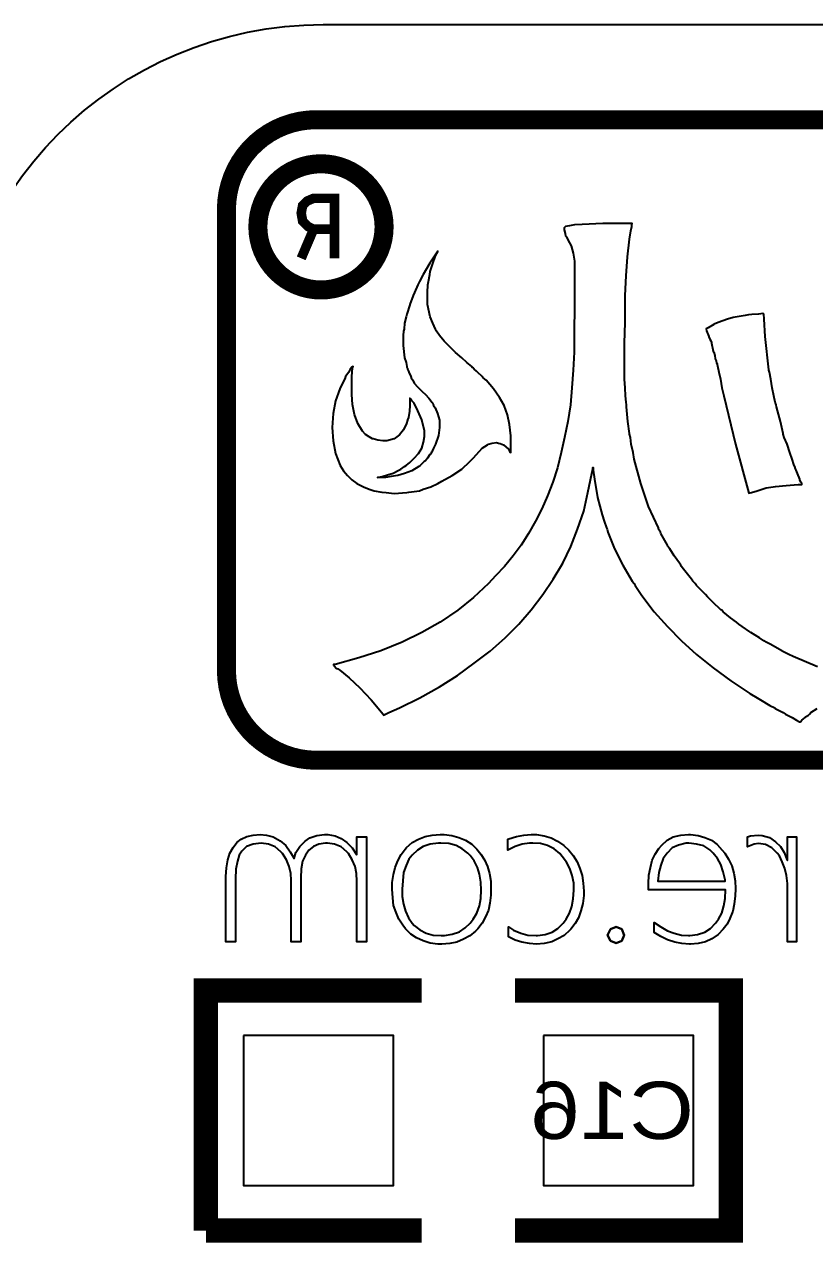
# Model space of a CAD drawing. Extents: x 0 to 26.5, y 0 to 35.
# Drawn here: x 7.41 to 11.62, y 28.46 to 35 of the extents above; entities that cross this region are included whole.
import ezdxf
from ezdxf.enums import TextEntityAlignment as Align

# ---------------------------------------------------------------- set-up
doc = ezdxf.new("R2010")
doc.units = 0
for name, color, linetype in [('BG_OUTLINE', 240, 'CONTINUOUS'), ('BG_SILKSCREEN_BOTTOM', 150, 'CONTINUOUS'), ('PG_SILKSCREEN_BOTTOM', 150, 'CONTINUOUS'), ('PIN_BOTTOM', 202, 'CONTINUOUS'), ('RD_SILKSCREEN_BOTTOM', 150, 'CONTINUOUS')]:
    doc.layers.add(name, color=color, linetype=linetype)

msp = doc.modelspace()

# ---------------------------------------------------------------- linework, layer by layer
at = {"layer": 'BG_OUTLINE'}
msp.add_lwpolyline([(0, 1.99898), (0, 14.50086, -0.41393), (1.99898, 16.49984), (2.99974, 16.49984, 0.414267), (7.00024, 20.50034), (7.00024, 32.99968, -0.414193), (8.99922, 35.0012), (17.5006, 35.0012, -0.414211), (19.49958, 32.99968), (19.49958, 20.50034, 0.414258), (23.50008, 16.49984), (24.50084, 16.49984, -0.413948), (26.49982, 14.50086), (26.49982, 1.99898, -0.413932), (24.50084, 0), (1.99898, 0, -0.413915)], format="xyb", close=True, dxfattribs=at)
at = {"layer": 'BG_SILKSCREEN_BOTTOM', "const_width": 0.1016}
for points in [[(8.4836, 34.015934, -0.414214), (8.96366, 34.493454)], [(8.4836, 34.015934, -0.414214), (8.96366, 34.493454)], [(8.65124, 33.921954, -1), (9.32434, 33.921954)], [(8.65124, 33.921954, -1), (9.32434, 33.921954)], [(9.32434, 33.921954, -1), (8.65124, 33.921954)], [(9.32434, 33.921954, -1), (8.65124, 33.921954)], [(8.96366, 31.077154, -0.414214), (8.4836, 31.557214)], [(8.96366, 31.077154, -0.414214), (8.4836, 31.557214)]]:
    msp.add_lwpolyline(points, format="xyb", dxfattribs=at)
at = {"layer": 'BG_SILKSCREEN_BOTTOM'}
for points, const_width in [([(8.96366, 34.493454), (17.43964, 34.493454)], 0.1016), ([(8.96366, 34.493454), (17.43964, 34.493454)], 0.1016), ([(8.4836, 31.557214), (8.4836, 34.015934)], 0.1016), ([(8.4836, 31.557214), (8.4836, 34.015934)], 0.1016), ([(9.06018, 33.754314), (9.06018, 34.074354), (8.94842, 34.074354), (8.91286, 34.059114), (8.89, 34.036254), (8.88238, 33.995614), (8.89, 33.952434), (8.91794, 33.924494), (8.94842, 33.909254), (8.88238, 33.754314)], 0.0508), ([(9.06018, 33.754314), (9.06018, 34.074354), (8.94842, 34.074354), (8.91286, 34.059114), (8.89, 34.036254), (8.88238, 33.995614), (8.89, 33.952434), (8.91794, 33.924494), (8.94842, 33.909254), (8.88238, 33.754314)], 0.0508), ([(9.06018, 33.909254), (8.94842, 33.909254)], 0.0508), ([(9.06018, 33.909254), (8.94842, 33.909254)], 0.0508), ([(8.9662, 31.077154), (8.96366, 31.077154)], 0.1016), ([(8.9662, 31.077154), (8.96366, 31.077154)], 0.1016), ([(17.43964, 31.077154), (8.9662, 31.077154)], 0.1016), ([(17.43964, 31.077154), (8.9662, 31.077154)], 0.1016)]:
    msp.add_lwpolyline(points, dxfattribs=dict(at, const_width=const_width))
for points in [[(11.63574, 31.574994), (11.5062, 31.630874), (11.48334, 31.641034), (11.44778, 31.658814), (11.44524, 31.661354), (11.38682, 31.694374), (11.36142, 31.707074), (11.34872, 31.714694), (11.32586, 31.729934), (11.28014, 31.757874), (11.27506, 31.762954), (11.23442, 31.790894), (11.21664, 31.803594), (11.20394, 31.813754), (11.17092, 31.836614), (11.13282, 31.869634), (11.1252, 31.877254), (11.12012, 31.879794), (11.07694, 31.920434), (11.05154, 31.945834), (11.049, 31.948374), (11.03884, 31.961074), (10.99058, 32.009334), (10.98296, 32.019494), (10.97026, 32.032194), (10.96264, 32.042354), (10.94994, 32.060134), (10.91438, 32.105854), (10.9093, 32.110934), (10.90676, 32.118554), (10.89914, 32.128714), (10.8712, 32.166814), (10.84834, 32.204914), (10.8458, 32.207454), (10.83818, 32.217614), (10.83564, 32.225234), (10.80008, 32.286194), (10.79754, 32.293814), (10.78738, 32.309054), (10.78738, 32.316674), (10.73404, 32.430974), (10.6934, 32.552894), (10.65784, 32.682434), (10.65276, 32.717994), (10.6426, 32.763714), (10.63752, 32.799274), (10.63244, 32.817054), (10.63244, 32.819594), (10.62482, 32.883094), (10.6172, 32.961834), (10.6172, 32.971994), (10.61466, 32.987234), (10.61212, 33.020254), (10.60958, 33.063434), (10.60704, 33.109154), (10.60704, 33.302194), (10.60958, 33.411414), (10.60958, 33.528254), (10.60958, 33.556194), (10.61466, 33.660334), (10.62228, 33.761934), (10.63244, 33.855914), (10.64006, 33.901634), (10.64514, 33.924494), (10.64514, 33.934654), (10.64768, 33.939734), (10.63752, 33.939734), (10.55878, 33.939734), (10.4902, 33.939734), (10.38098, 33.934654), (10.34034, 33.932114), (10.3124, 33.927034), (10.29208, 33.924494), (10.28446, 33.916874), (10.28446, 33.906714), (10.28954, 33.886394), (10.29208, 33.873694), (10.29716, 33.868614), (10.30478, 33.853374), (10.32256, 33.820354), (10.33272, 33.782254), (10.34034, 33.739074), (10.34034, 33.718754), (10.34034, 33.700974), (10.34034, 33.690814), (10.34034, 33.454594), (10.3378, 33.403794), (10.3378, 33.253934), (10.33272, 33.157414), (10.3251, 33.063434), (10.31748, 32.971994), (10.30478, 32.883094), (10.287, 32.799274), (10.26922, 32.717994), (10.2489, 32.636714), (10.2235, 32.560514), (10.19556, 32.486854), (10.16508, 32.418274), (10.13206, 32.352234), (10.09396, 32.286194), (10.05586, 32.225234), (10.01268, 32.166814), (9.96696, 32.110934), (9.9187, 32.060134), (9.8806, 32.019494), (9.80186, 31.945834), (9.71804, 31.877254), (9.62406, 31.813754), (9.525, 31.757874), (9.42086, 31.707074), (9.30656, 31.661354), (9.18972, 31.623254), (9.06272, 31.587694), (9.0551, 31.587694), (9.0551, 31.585154), (9.05764, 31.580074), (9.07034, 31.567374), (9.07288, 31.567374), (9.07796, 31.564834), (9.08812, 31.557214), (9.13892, 31.516574), (9.1948, 31.463234), (9.25576, 31.399734), (9.31926, 31.323534), (9.3218, 31.318454), (9.34974, 31.331154), (9.40562, 31.356554), (9.51484, 31.409894), (9.61898, 31.468314), (9.7155, 31.529274), (9.8044, 31.595314), (9.89076, 31.658814), (9.9695, 31.729934), (10.04316, 31.803594), (10.1092, 31.879794), (10.17016, 31.961074), (10.22604, 32.042354), (10.27684, 32.128714), (10.32002, 32.217614), (10.35558, 32.309054), (10.3886, 32.405574), (10.41146, 32.504634), (10.43178, 32.606234), (10.43686, 32.631634), (10.43686, 32.639254), (10.4394, 32.639254), (10.4394, 32.624014), (10.44702, 32.575754), (10.46226, 32.479234), (10.48766, 32.385254), (10.49782, 32.352234), (10.51052, 32.316674), (10.51306, 32.309054), (10.51814, 32.293814), (10.5537, 32.204914), (10.59688, 32.118554), (10.64768, 32.032194), (10.65784, 32.019494), (10.66292, 32.009334), (10.69594, 31.961074), (10.70356, 31.948374), (10.76452, 31.869634), (10.83564, 31.790894), (10.9093, 31.714694), (10.99058, 31.641034), (11.07948, 31.569914), (11.17346, 31.501334), (11.27506, 31.432754), (11.31316, 31.409894), (11.33094, 31.399734), (11.38174, 31.369254), (11.40714, 31.356554), (11.40968, 31.354014), (11.45286, 31.331154), (11.46556, 31.323534), (11.47572, 31.318454), (11.4935, 31.308294), (11.50112, 31.305754), (11.52398, 31.290514), (11.53922, 31.282894), (11.5443, 31.282894), (11.55192, 31.290514), (11.5697, 31.305754), (11.57224, 31.308294), (11.58748, 31.318454), (11.59256, 31.323534), (11.60018, 31.331154), (11.6332, 31.354014)], [(11.63574, 31.574994), (11.5062, 31.630874), (11.48334, 31.641034), (11.44778, 31.658814), (11.44524, 31.661354), (11.38682, 31.694374), (11.36142, 31.707074), (11.34872, 31.714694), (11.32586, 31.729934), (11.28014, 31.757874), (11.27506, 31.762954), (11.23442, 31.790894), (11.21664, 31.803594), (11.20394, 31.813754), (11.17092, 31.836614), (11.13282, 31.869634), (11.1252, 31.877254), (11.12012, 31.879794), (11.07694, 31.920434), (11.05154, 31.945834), (11.049, 31.948374), (11.03884, 31.961074), (10.99058, 32.009334), (10.98296, 32.019494), (10.97026, 32.032194), (10.96264, 32.042354), (10.94994, 32.060134), (10.91438, 32.105854), (10.9093, 32.110934), (10.90676, 32.118554), (10.89914, 32.128714), (10.8712, 32.166814), (10.84834, 32.204914), (10.8458, 32.207454), (10.83818, 32.217614), (10.83564, 32.225234), (10.80008, 32.286194), (10.79754, 32.293814), (10.78738, 32.309054), (10.78738, 32.316674), (10.73404, 32.430974), (10.6934, 32.552894), (10.65784, 32.682434), (10.65276, 32.717994), (10.6426, 32.763714), (10.63752, 32.799274), (10.63244, 32.817054), (10.63244, 32.819594), (10.62482, 32.883094), (10.6172, 32.961834), (10.6172, 32.971994), (10.61466, 32.987234), (10.61212, 33.020254), (10.60958, 33.063434), (10.60704, 33.109154), (10.60704, 33.302194), (10.60958, 33.411414), (10.60958, 33.528254), (10.60958, 33.556194), (10.61466, 33.660334), (10.62228, 33.761934), (10.63244, 33.855914), (10.64006, 33.901634), (10.64514, 33.924494), (10.64514, 33.934654), (10.64768, 33.939734), (10.63752, 33.939734), (10.55878, 33.939734), (10.4902, 33.939734), (10.38098, 33.934654), (10.34034, 33.932114), (10.3124, 33.927034), (10.29208, 33.924494), (10.28446, 33.916874), (10.28446, 33.906714), (10.28954, 33.886394), (10.29208, 33.873694), (10.29716, 33.868614), (10.30478, 33.853374), (10.32256, 33.820354), (10.33272, 33.782254), (10.34034, 33.739074), (10.34034, 33.718754), (10.34034, 33.700974), (10.34034, 33.690814), (10.34034, 33.454594), (10.3378, 33.403794), (10.3378, 33.253934), (10.33272, 33.157414), (10.3251, 33.063434), (10.31748, 32.971994), (10.30478, 32.883094), (10.287, 32.799274), (10.26922, 32.717994), (10.2489, 32.636714), (10.2235, 32.560514), (10.19556, 32.486854), (10.16508, 32.418274), (10.13206, 32.352234), (10.09396, 32.286194), (10.05586, 32.225234), (10.01268, 32.166814), (9.96696, 32.110934), (9.9187, 32.060134), (9.8806, 32.019494), (9.80186, 31.945834), (9.71804, 31.877254), (9.62406, 31.813754), (9.525, 31.757874), (9.42086, 31.707074), (9.30656, 31.661354), (9.18972, 31.623254), (9.06272, 31.587694), (9.0551, 31.587694), (9.0551, 31.585154), (9.05764, 31.580074), (9.07034, 31.567374), (9.07288, 31.567374), (9.07796, 31.564834), (9.08812, 31.557214), (9.13892, 31.516574), (9.1948, 31.463234), (9.25576, 31.399734), (9.31926, 31.323534), (9.3218, 31.318454), (9.34974, 31.331154), (9.40562, 31.356554), (9.51484, 31.409894), (9.61898, 31.468314), (9.7155, 31.529274), (9.8044, 31.595314), (9.89076, 31.658814), (9.9695, 31.729934), (10.04316, 31.803594), (10.1092, 31.879794), (10.17016, 31.961074), (10.22604, 32.042354), (10.27684, 32.128714), (10.32002, 32.217614), (10.35558, 32.309054), (10.3886, 32.405574), (10.41146, 32.504634), (10.43178, 32.606234), (10.43686, 32.631634), (10.43686, 32.639254), (10.4394, 32.639254), (10.4394, 32.624014), (10.44702, 32.575754), (10.46226, 32.479234), (10.48766, 32.385254), (10.49782, 32.352234), (10.51052, 32.316674), (10.51306, 32.309054), (10.51814, 32.293814), (10.5537, 32.204914), (10.59688, 32.118554), (10.64768, 32.032194), (10.65784, 32.019494), (10.66292, 32.009334), (10.69594, 31.961074), (10.70356, 31.948374), (10.76452, 31.869634), (10.83564, 31.790894), (10.9093, 31.714694), (10.99058, 31.641034), (11.07948, 31.569914), (11.17346, 31.501334), (11.27506, 31.432754), (11.31316, 31.409894), (11.33094, 31.399734), (11.38174, 31.369254), (11.40714, 31.356554), (11.40968, 31.354014), (11.45286, 31.331154), (11.46556, 31.323534), (11.47572, 31.318454), (11.4935, 31.308294), (11.50112, 31.305754), (11.52398, 31.290514), (11.53922, 31.282894), (11.5443, 31.282894), (11.55192, 31.290514), (11.5697, 31.305754), (11.57224, 31.308294), (11.58748, 31.318454), (11.59256, 31.323534), (11.60018, 31.331154), (11.6332, 31.354014)], [(10.53084, 30.175454), (10.5156, 30.144974)], [(10.5156, 30.144974), (10.53084, 30.114494)], [(10.56132, 30.188154), (10.53084, 30.175454)], [(10.5918, 30.175454), (10.56132, 30.188154)], [(10.6045, 30.144974), (10.5918, 30.175454)], [(10.5918, 30.114494), (10.6045, 30.144974)], [(10.53084, 30.114494), (10.56132, 30.101794)], [(10.56132, 30.101794), (10.5918, 30.114494)]]:
    msp.add_lwpolyline(points, dxfattribs=at)
for points in [[(9.8679, 33.104074), (9.85266, 33.116774), (9.85012, 33.119314), (9.84758, 33.124394), (9.82218, 33.147254), (9.8171, 33.152334), (9.8044, 33.162494), (9.8044, 33.165034), (9.80186, 33.167574), (9.79424, 33.172654), (9.79424, 33.175194), (9.7917, 33.175194), (9.7917, 33.177734), (9.7663, 33.198054), (9.73836, 33.223454), (9.70534, 33.251394), (9.67486, 33.281874), (9.64438, 33.312354), (9.61898, 33.342834), (9.60374, 33.365694), (9.59866, 33.375854), (9.58342, 33.408874), (9.57072, 33.441894), (9.55548, 33.507934), (9.55548, 33.556194), (9.55548, 33.571434), (9.55802, 33.612074), (9.56056, 33.629854), (9.56818, 33.667954), (9.57072, 33.683194), (9.58342, 33.726374), (9.59612, 33.761934), (9.60628, 33.782254), (9.61136, 33.789874), (9.61136, 33.792414), (9.56818, 33.728914), (9.53262, 33.667954), (9.5123, 33.629854), (9.50468, 33.612074), (9.4869, 33.571434), (9.47928, 33.556194), (9.4615, 33.507934), (9.4615, 33.505394), (9.44626, 33.457134), (9.44118, 33.441894), (9.43356, 33.408874), (9.43102, 33.375854), (9.42848, 33.365694), (9.42594, 33.342834), (9.42594, 33.327594), (9.42594, 33.289494), (9.43356, 33.223454), (9.44118, 33.198054), (9.44626, 33.177734), (9.44626, 33.172654), (9.4488, 33.167574), (9.4488, 33.165034), (9.4488, 33.162494), (9.45388, 33.152334), (9.45642, 33.147254), (9.46658, 33.124394), (9.46912, 33.119314), (9.46912, 33.116774), (9.47674, 33.104074), (9.48436, 33.088834), (9.50214, 33.068514), (9.52754, 33.043114), (9.54532, 33.027874), (9.5631, 33.007554), (9.58088, 32.984694), (9.58342, 32.982154), (9.58596, 32.974534), (9.5885, 32.969454), (9.59612, 32.956754), (9.60882, 32.926274), (9.61898, 32.890714), (9.61898, 32.852614), (9.6139, 32.809434), (9.59866, 32.763714), (9.59612, 32.758634), (9.5885, 32.740854), (9.58088, 32.725614), (9.57834, 32.720534), (9.5758, 32.717994), (9.5758, 32.712914), (9.56818, 32.707834), (9.55548, 32.687514), (9.54532, 32.674814), (9.5377, 32.669734), (9.53262, 32.664654), (9.51738, 32.649414), (9.50976, 32.644334), (9.47166, 32.621474), (9.43356, 32.606234), (9.398, 32.596074), (9.36244, 32.590994), (9.33196, 32.585914), (9.28878, 32.585914), (9.31418, 32.590994), (9.34212, 32.598614), (9.3726, 32.608774), (9.40308, 32.624014), (9.41324, 32.629094), (9.43356, 32.644334), (9.44118, 32.649414), (9.4615, 32.664654), (9.48436, 32.687514), (9.50722, 32.712914), (9.525, 32.740854), (9.53516, 32.773874), (9.54024, 32.804354), (9.54024, 32.834834), (9.525, 32.893254), (9.50468, 32.941514), (9.48436, 32.982154), (9.47166, 32.994854), (9.46658, 33.002474), (9.4615, 33.007554), (9.4615, 32.969454), (9.45896, 32.938974), (9.45388, 32.905954), (9.4488, 32.893254), (9.4488, 32.890714), (9.44372, 32.872934), (9.44118, 32.867854), (9.43356, 32.852614), (9.42848, 32.839914), (9.40562, 32.811974), (9.37768, 32.791654), (9.33958, 32.781494), (9.31672, 32.781494), (9.29132, 32.784034), (9.26592, 32.791654), (9.26338, 32.791654), (9.2456, 32.801814), (9.22528, 32.814514), (9.21004, 32.832294), (9.18464, 32.872934), (9.16686, 32.921194), (9.1567, 32.974534), (9.15162, 33.027874), (9.15162, 33.076134), (9.15162, 33.119314), (9.15416, 33.152334), (9.1567, 33.165034), (9.1567, 33.172654), (9.15924, 33.175194), (9.15924, 33.177734), (9.1567, 33.175194), (9.15416, 33.175194), (9.144, 33.162494), (9.13892, 33.152334), (9.13638, 33.147254), (9.1186, 33.124394), (9.11606, 33.119314), (9.11606, 33.116774), (9.08812, 33.058354), (9.06526, 32.994854), (9.05256, 32.926274), (9.04748, 32.852614), (9.05256, 32.781494), (9.06526, 32.712914), (9.09066, 32.649414), (9.10844, 32.621474), (9.12876, 32.596074), (9.15162, 32.573214), (9.17956, 32.552894), (9.21512, 32.535114), (9.2456, 32.522414), (9.271, 32.514794), (9.31164, 32.507174), (9.3345, 32.504634), (9.37768, 32.499554), (9.44626, 32.504634), (9.45642, 32.507174), (9.5123, 32.514794), (9.53262, 32.522414), (9.57326, 32.535114), (9.61136, 32.552894), (9.63168, 32.565594), (9.68756, 32.596074), (9.73836, 32.629094), (9.78154, 32.669734), (9.79932, 32.687514), (9.8171, 32.707834), (9.84758, 32.740854), (9.87552, 32.758634), (9.8806, 32.763714), (9.8933, 32.766254), (9.90092, 32.768794), (9.92378, 32.771334), (9.93394, 32.768794), (9.9441, 32.766254), (9.96188, 32.758634), (9.98728, 32.735774), (9.99236, 32.725614), (9.99744, 32.720534), (9.99998, 32.717994), (9.99998, 32.725614), (9.99998, 32.740854), (9.99998, 32.806894), (9.99236, 32.867854), (9.9822, 32.918654), (9.96442, 32.969454), (9.93902, 33.012634), (9.90854, 33.058354)], [(9.93902, 33.012634), (9.90854, 33.058354), (9.8679, 33.104074), (9.85266, 33.116774), (9.85012, 33.119314), (9.84758, 33.124394), (9.82218, 33.147254), (9.8171, 33.152334), (9.8044, 33.162494), (9.8044, 33.165034), (9.80186, 33.167574), (9.79424, 33.172654), (9.79424, 33.175194), (9.7917, 33.175194), (9.7917, 33.177734), (9.7663, 33.198054), (9.73836, 33.223454), (9.70534, 33.251394), (9.67486, 33.281874), (9.64438, 33.312354), (9.61898, 33.342834), (9.60374, 33.365694), (9.59866, 33.375854), (9.58342, 33.408874), (9.57072, 33.441894), (9.55548, 33.507934), (9.55548, 33.556194), (9.55548, 33.571434), (9.55802, 33.612074), (9.56056, 33.629854), (9.56818, 33.667954), (9.57072, 33.683194), (9.58342, 33.726374), (9.59612, 33.761934), (9.60628, 33.782254), (9.61136, 33.789874), (9.61136, 33.792414), (9.56818, 33.728914), (9.53262, 33.667954), (9.5123, 33.629854), (9.50468, 33.612074), (9.4869, 33.571434), (9.47928, 33.556194), (9.4615, 33.507934), (9.4615, 33.505394), (9.44626, 33.457134), (9.44118, 33.441894), (9.43356, 33.408874), (9.43102, 33.375854), (9.42848, 33.365694), (9.42594, 33.342834), (9.42594, 33.327594), (9.42594, 33.289494), (9.43356, 33.223454), (9.44118, 33.198054), (9.44626, 33.177734), (9.44626, 33.172654), (9.4488, 33.167574), (9.4488, 33.165034), (9.4488, 33.162494), (9.45388, 33.152334), (9.45642, 33.147254), (9.46658, 33.124394), (9.46912, 33.119314), (9.46912, 33.116774), (9.47674, 33.104074), (9.48436, 33.088834), (9.50214, 33.068514), (9.52754, 33.043114), (9.54532, 33.027874), (9.5631, 33.007554), (9.58088, 32.984694), (9.58342, 32.982154), (9.58596, 32.974534), (9.5885, 32.969454), (9.59612, 32.956754), (9.60882, 32.926274), (9.61898, 32.890714), (9.61898, 32.852614), (9.6139, 32.809434), (9.59866, 32.763714), (9.59612, 32.758634), (9.5885, 32.740854), (9.58088, 32.725614), (9.57834, 32.720534), (9.5758, 32.717994), (9.5758, 32.712914), (9.56818, 32.707834), (9.55548, 32.687514), (9.54532, 32.674814), (9.5377, 32.669734), (9.53262, 32.664654), (9.51738, 32.649414), (9.50976, 32.644334), (9.47166, 32.621474), (9.43356, 32.606234), (9.398, 32.596074), (9.36244, 32.590994), (9.33196, 32.585914), (9.28878, 32.585914), (9.31418, 32.590994), (9.34212, 32.598614), (9.3726, 32.608774), (9.40308, 32.624014), (9.41324, 32.629094), (9.43356, 32.644334), (9.44118, 32.649414), (9.4615, 32.664654), (9.48436, 32.687514), (9.50722, 32.712914), (9.525, 32.740854), (9.53516, 32.773874), (9.54024, 32.804354), (9.54024, 32.834834), (9.525, 32.893254), (9.50468, 32.941514), (9.48436, 32.982154), (9.47166, 32.994854), (9.46658, 33.002474), (9.4615, 33.007554), (9.4615, 32.969454), (9.45896, 32.938974), (9.45388, 32.905954), (9.4488, 32.893254), (9.4488, 32.890714), (9.44372, 32.872934), (9.44118, 32.867854), (9.43356, 32.852614), (9.42848, 32.839914), (9.40562, 32.811974), (9.37768, 32.791654), (9.33958, 32.781494), (9.31672, 32.781494), (9.29132, 32.784034), (9.26592, 32.791654), (9.26338, 32.791654), (9.2456, 32.801814), (9.22528, 32.814514), (9.21004, 32.832294), (9.18464, 32.872934), (9.16686, 32.921194), (9.1567, 32.974534), (9.15162, 33.027874), (9.15162, 33.076134), (9.15162, 33.119314), (9.15416, 33.152334), (9.1567, 33.165034), (9.1567, 33.172654), (9.15924, 33.175194), (9.15924, 33.177734), (9.1567, 33.175194), (9.15416, 33.175194), (9.144, 33.162494), (9.13892, 33.152334), (9.13638, 33.147254), (9.1186, 33.124394), (9.11606, 33.119314), (9.11606, 33.116774), (9.08812, 33.058354), (9.06526, 32.994854), (9.05256, 32.926274), (9.04748, 32.852614), (9.05256, 32.781494), (9.06526, 32.712914), (9.09066, 32.649414), (9.10844, 32.621474), (9.12876, 32.596074), (9.15162, 32.573214), (9.17956, 32.552894), (9.21512, 32.535114), (9.2456, 32.522414), (9.271, 32.514794), (9.31164, 32.507174), (9.3345, 32.504634), (9.37768, 32.499554), (9.44626, 32.504634), (9.45642, 32.507174), (9.5123, 32.514794), (9.53262, 32.522414), (9.57326, 32.535114), (9.61136, 32.552894), (9.63168, 32.565594), (9.68756, 32.596074), (9.73836, 32.629094), (9.78154, 32.669734), (9.79932, 32.687514), (9.8171, 32.707834), (9.84758, 32.740854), (9.87552, 32.758634), (9.8806, 32.763714), (9.8933, 32.766254), (9.90092, 32.768794), (9.92378, 32.771334), (9.93394, 32.768794), (9.9441, 32.766254), (9.96188, 32.758634), (9.98728, 32.735774), (9.99236, 32.725614), (9.99744, 32.720534), (9.99998, 32.717994), (9.99998, 32.725614), (9.99998, 32.740854), (9.99998, 32.806894), (9.99236, 32.867854), (9.9822, 32.918654), (9.96442, 32.969454)], [(11.54176, 32.573214), (11.54176, 32.575754), (11.52906, 32.606234), (11.52144, 32.624014), (11.5189, 32.631634), (11.51636, 32.636714), (11.51636, 32.639254), (11.50874, 32.654494), (11.50112, 32.682434), (11.48842, 32.717994), (11.47318, 32.763714), (11.45794, 32.799274), (11.45286, 32.817054), (11.45286, 32.819594), (11.43762, 32.883094), (11.4173, 32.961834), (11.41476, 32.971994), (11.40968, 32.987234), (11.40206, 33.020254), (11.39444, 33.063434), (11.38682, 33.109154), (11.3792, 33.147254), (11.37666, 33.157414), (11.37666, 33.159954), (11.35634, 33.337754), (11.35126, 33.429194), (11.35126, 33.439354), (11.34872, 33.449514), (11.34872, 33.457134), (11.34618, 33.459674), (11.34364, 33.459674), (11.32332, 33.457134), (11.32078, 33.457134), (11.28522, 33.454594), (11.26744, 33.452054), (11.24966, 33.449514), (11.18616, 33.439354), (11.15568, 33.429194), (11.13028, 33.421574), (11.10488, 33.411414), (11.08456, 33.403794), (11.08202, 33.401254), (11.05154, 33.383474), (11.04138, 33.378394), (11.04392, 33.368234), (11.04646, 33.358074), (11.049, 33.355534), (11.05662, 33.337754), (11.05662, 33.335214), (11.0617, 33.322514), (11.06678, 33.314894), (11.06932, 33.304734), (11.06932, 33.302194), (11.07948, 33.259014), (11.08202, 33.253934), (11.0871, 33.236154), (11.08964, 33.218374), (11.09472, 33.208214), (11.09726, 33.195514), (11.0998, 33.192974), (11.0998, 33.187894), (11.10234, 33.180274), (11.10996, 33.147254), (11.11758, 33.109154), (11.1252, 33.063434), (11.13536, 33.020254), (11.19886, 32.763714), (11.26998, 32.502094), (11.28268, 32.504634), (11.31316, 32.514794), (11.36142, 32.530034), (11.41222, 32.537654), (11.4681, 32.542734), (11.5316, 32.547814), (11.55192, 32.547814), (11.55192, 32.550354), (11.55192, 32.552894), (11.54684, 32.560514)], [(11.55192, 32.552894), (11.54684, 32.560514), (11.54176, 32.573214), (11.54176, 32.575754), (11.52906, 32.606234), (11.52144, 32.624014), (11.5189, 32.631634), (11.51636, 32.636714), (11.51636, 32.639254), (11.50874, 32.654494), (11.50112, 32.682434), (11.48842, 32.717994), (11.47318, 32.763714), (11.45794, 32.799274), (11.45286, 32.817054), (11.45286, 32.819594), (11.43762, 32.883094), (11.4173, 32.961834), (11.41476, 32.971994), (11.40968, 32.987234), (11.40206, 33.020254), (11.39444, 33.063434), (11.38682, 33.109154), (11.3792, 33.147254), (11.37666, 33.157414), (11.37666, 33.159954), (11.35634, 33.337754), (11.35126, 33.429194), (11.35126, 33.439354), (11.34872, 33.449514), (11.34872, 33.457134), (11.34618, 33.459674), (11.34364, 33.459674), (11.32332, 33.457134), (11.32078, 33.457134), (11.28522, 33.454594), (11.26744, 33.452054), (11.24966, 33.449514), (11.18616, 33.439354), (11.15568, 33.429194), (11.13028, 33.421574), (11.10488, 33.411414), (11.08456, 33.403794), (11.08202, 33.401254), (11.05154, 33.383474), (11.04138, 33.378394), (11.04392, 33.368234), (11.04646, 33.358074), (11.049, 33.355534), (11.05662, 33.337754), (11.05662, 33.335214), (11.0617, 33.322514), (11.06678, 33.314894), (11.06932, 33.304734), (11.06932, 33.302194), (11.07948, 33.259014), (11.08202, 33.253934), (11.0871, 33.236154), (11.08964, 33.218374), (11.09472, 33.208214), (11.09726, 33.195514), (11.0998, 33.192974), (11.0998, 33.187894), (11.10234, 33.180274), (11.10996, 33.147254), (11.11758, 33.109154), (11.1252, 33.063434), (11.13536, 33.020254), (11.19886, 32.763714), (11.26998, 32.502094), (11.28268, 32.504634), (11.31316, 32.514794), (11.36142, 32.530034), (11.41222, 32.537654), (11.4681, 32.542734), (11.5316, 32.547814), (11.55192, 32.547814), (11.55192, 32.550354)], [(8.90524, 30.571694), (8.89, 30.538674), (8.88238, 30.498034), (8.87984, 30.449774), (8.87984, 30.109414), (8.82904, 30.109414), (8.82904, 30.437074), (8.8265, 30.472634), (8.81888, 30.510734), (8.80364, 30.546294), (8.78332, 30.579314), (8.77316, 30.589474), (8.74268, 30.614874), (8.70712, 30.630114), (8.66902, 30.635194), (8.62584, 30.630114), (8.59028, 30.617414), (8.56488, 30.592014), (8.55218, 30.571694), (8.54202, 30.538674), (8.5344, 30.495494), (8.53186, 30.444694), (8.53186, 30.109414), (8.48106, 30.109414), (8.48106, 30.454854), (8.48106, 30.457394), (8.4836, 30.503114), (8.49122, 30.546294), (8.50138, 30.581854), (8.51916, 30.612334), (8.53948, 30.637734), (8.56234, 30.655514), (8.59282, 30.670754), (8.62584, 30.678374), (8.66394, 30.680914), (8.69696, 30.678374), (8.73252, 30.668214), (8.77062, 30.647894), (8.8011, 30.622494), (8.82396, 30.589474), (8.84428, 30.553914), (8.85444, 30.584394), (8.87476, 30.617414), (8.9027, 30.645354), (8.9281, 30.663134), (8.9662, 30.675834), (9.00684, 30.680914), (9.02462, 30.680914), (9.06272, 30.673294), (9.09574, 30.660594), (9.12622, 30.637734), (9.15416, 30.609794), (9.17702, 30.574234), (9.17956, 30.574234), (9.17956, 30.668214), (9.23036, 30.668214), (9.23036, 30.109414), (9.17956, 30.109414), (9.17956, 30.431994), (9.17702, 30.472634), (9.1694, 30.510734), (9.15416, 30.546294), (9.13384, 30.579314), (9.12622, 30.589474), (9.09574, 30.614874), (9.06018, 30.630114), (9.02208, 30.635194), (9.01192, 30.635194), (8.97636, 30.630114), (8.94842, 30.617414), (8.92302, 30.597094)], [(8.94842, 30.617414), (8.92302, 30.597094), (8.90524, 30.571694), (8.89, 30.538674), (8.88238, 30.498034), (8.87984, 30.449774), (8.87984, 30.109414), (8.82904, 30.109414), (8.82904, 30.437074), (8.8265, 30.472634), (8.81888, 30.510734), (8.80364, 30.546294), (8.78332, 30.579314), (8.77316, 30.589474), (8.74268, 30.614874), (8.70712, 30.630114), (8.66902, 30.635194), (8.62584, 30.630114), (8.59028, 30.617414), (8.56488, 30.592014), (8.55218, 30.571694), (8.54202, 30.538674), (8.5344, 30.495494), (8.53186, 30.444694), (8.53186, 30.109414), (8.48106, 30.109414), (8.48106, 30.454854), (8.48106, 30.457394), (8.4836, 30.503114), (8.49122, 30.546294), (8.50138, 30.581854), (8.51916, 30.612334), (8.53948, 30.637734), (8.56234, 30.655514), (8.59282, 30.670754), (8.62584, 30.678374), (8.66394, 30.680914), (8.69696, 30.678374), (8.73252, 30.668214), (8.77062, 30.647894), (8.8011, 30.622494), (8.82396, 30.589474), (8.84428, 30.553914), (8.85444, 30.584394), (8.87476, 30.617414), (8.9027, 30.645354), (8.9281, 30.663134), (8.9662, 30.675834), (9.00684, 30.680914), (9.02462, 30.680914), (9.06272, 30.673294), (9.09574, 30.660594), (9.12622, 30.637734), (9.15416, 30.609794), (9.17702, 30.574234), (9.17956, 30.574234), (9.17956, 30.668214), (9.23036, 30.668214), (9.23036, 30.109414), (9.17956, 30.109414), (9.17956, 30.431994), (9.17702, 30.472634), (9.1694, 30.510734), (9.15416, 30.546294), (9.13384, 30.579314), (9.12622, 30.589474), (9.09574, 30.614874), (9.06018, 30.630114), (9.02208, 30.635194), (9.01192, 30.635194), (8.97636, 30.630114)], [(9.7917, 30.630114), (9.81964, 30.602174), (9.83996, 30.576774), (9.86028, 30.546294), (9.87552, 30.510734), (9.88568, 30.472634), (9.8933, 30.431994), (9.8933, 30.386274), (9.8933, 30.358334), (9.88822, 30.315154), (9.8806, 30.277054), (9.86536, 30.241494), (9.84758, 30.208474), (9.82472, 30.177994), (9.81202, 30.165294), (9.78154, 30.139894), (9.74852, 30.122114), (9.71296, 30.106874), (9.67486, 30.099254), (9.63168, 30.096714), (9.61136, 30.096714), (9.57072, 30.101794), (9.53262, 30.114494), (9.49706, 30.129734), (9.46658, 30.150054), (9.43864, 30.177994), (9.4234, 30.198314), (9.40308, 30.228794), (9.38784, 30.264354), (9.37514, 30.302454), (9.37006, 30.343094), (9.36752, 30.388814), (9.36752, 30.424374), (9.37514, 30.467554), (9.38276, 30.505654), (9.398, 30.541214), (9.41578, 30.574234), (9.4361, 30.602174), (9.44372, 30.612334), (9.4742, 30.637734), (9.50722, 30.655514), (9.54278, 30.670754), (9.58088, 30.678374), (9.62406, 30.680914), (9.64438, 30.680914), (9.68502, 30.675834), (9.72312, 30.665674), (9.75868, 30.650434)], [(9.72312, 30.665674), (9.75868, 30.650434), (9.7917, 30.630114), (9.81964, 30.602174), (9.83996, 30.576774), (9.86028, 30.546294), (9.87552, 30.510734), (9.88568, 30.472634), (9.8933, 30.431994), (9.8933, 30.386274), (9.8933, 30.358334), (9.88822, 30.315154), (9.8806, 30.277054), (9.86536, 30.241494), (9.84758, 30.208474), (9.82472, 30.177994), (9.81202, 30.165294), (9.78154, 30.139894), (9.74852, 30.122114), (9.71296, 30.106874), (9.67486, 30.099254), (9.63168, 30.096714), (9.61136, 30.096714), (9.57072, 30.101794), (9.53262, 30.114494), (9.49706, 30.129734), (9.46658, 30.150054), (9.43864, 30.177994), (9.4234, 30.198314), (9.40308, 30.228794), (9.38784, 30.264354), (9.37514, 30.302454), (9.37006, 30.343094), (9.36752, 30.388814), (9.36752, 30.424374), (9.37514, 30.467554), (9.38276, 30.505654), (9.398, 30.541214), (9.41578, 30.574234), (9.4361, 30.602174), (9.44372, 30.612334), (9.4742, 30.637734), (9.50722, 30.655514), (9.54278, 30.670754), (9.58088, 30.678374), (9.62406, 30.680914), (9.64438, 30.680914), (9.68502, 30.675834)], [(10.22096, 30.160214), (10.25144, 30.180534), (10.27938, 30.208474), (10.29462, 30.228794), (10.3124, 30.261814), (10.3251, 30.297374), (10.33272, 30.338014), (10.33526, 30.383734), (10.33526, 30.421834), (10.32764, 30.462474), (10.31494, 30.500574), (10.29716, 30.533594), (10.2743, 30.564074), (10.2616, 30.579314), (10.23112, 30.604714), (10.19556, 30.622494), (10.15746, 30.632654), (10.11682, 30.635194), (10.09904, 30.635194), (10.06094, 30.630114), (10.02284, 30.617414), (9.98474, 30.597094), (9.98474, 30.655514), (9.98982, 30.658054), (10.03046, 30.670754), (10.06856, 30.678374), (10.1092, 30.680914), (10.13714, 30.680914), (10.17778, 30.673294), (10.21588, 30.663134), (10.2489, 30.645354), (10.28192, 30.622494), (10.30986, 30.597094), (10.33272, 30.569154), (10.35304, 30.536134), (10.36828, 30.500574), (10.38098, 30.462474), (10.38606, 30.421834), (10.3886, 30.378654), (10.3886, 30.355794), (10.38352, 30.312614), (10.37336, 30.274514), (10.36066, 30.236414), (10.34288, 30.205934), (10.32002, 30.175454), (10.31494, 30.170374), (10.28446, 30.142434), (10.25144, 30.124654), (10.21842, 30.109414), (10.17778, 30.099254), (10.13714, 30.096714), (10.09904, 30.099254), (10.0584, 30.106874), (10.02284, 30.117034), (9.98728, 30.134814), (9.98728, 30.188154), (10.01522, 30.170374), (10.05332, 30.155134), (10.09142, 30.144974), (10.1346, 30.142434), (10.14222, 30.142434), (10.18286, 30.147514)], [(10.14222, 30.142434), (10.18286, 30.147514), (10.22096, 30.160214), (10.25144, 30.180534), (10.27938, 30.208474), (10.29462, 30.228794), (10.3124, 30.261814), (10.3251, 30.297374), (10.33272, 30.338014), (10.33526, 30.383734), (10.33526, 30.421834), (10.32764, 30.462474), (10.31494, 30.500574), (10.29716, 30.533594), (10.2743, 30.564074), (10.2616, 30.579314), (10.23112, 30.604714), (10.19556, 30.622494), (10.15746, 30.632654), (10.11682, 30.635194), (10.09904, 30.635194), (10.06094, 30.630114), (10.02284, 30.617414), (9.98474, 30.597094), (9.98474, 30.655514), (9.98982, 30.658054), (10.03046, 30.670754), (10.06856, 30.678374), (10.1092, 30.680914), (10.13714, 30.680914), (10.17778, 30.673294), (10.21588, 30.663134), (10.2489, 30.645354), (10.28192, 30.622494), (10.30986, 30.597094), (10.33272, 30.569154), (10.35304, 30.536134), (10.36828, 30.500574), (10.38098, 30.462474), (10.38606, 30.421834), (10.3886, 30.378654), (10.3886, 30.355794), (10.38352, 30.312614), (10.37336, 30.274514), (10.36066, 30.236414), (10.34288, 30.205934), (10.32002, 30.175454), (10.31494, 30.170374), (10.28446, 30.142434), (10.25144, 30.124654), (10.21842, 30.109414), (10.17778, 30.099254), (10.13714, 30.096714), (10.09904, 30.099254), (10.0584, 30.106874), (10.02284, 30.117034), (9.98728, 30.134814), (9.98728, 30.188154), (10.01522, 30.170374), (10.05332, 30.155134), (10.09142, 30.144974), (10.1346, 30.142434)], [(10.99566, 30.147514), (11.03376, 30.160214), (11.06424, 30.180534), (11.09218, 30.208474), (11.10742, 30.228794), (11.1252, 30.261814), (11.13536, 30.299914), (11.14298, 30.340554), (11.14552, 30.386274), (10.73404, 30.386274), (10.73404, 30.409134), (10.73404, 30.419294), (10.73658, 30.465014), (10.7442, 30.505654), (10.75436, 30.543754), (10.7696, 30.576774), (10.78992, 30.607254), (10.80516, 30.625034), (10.8331, 30.650434), (10.86612, 30.668214), (10.90676, 30.678374), (10.9474, 30.680914), (10.95756, 30.680914), (10.9982, 30.675834), (11.03376, 30.665674), (11.06932, 30.650434), (11.0998, 30.627574), (11.12774, 30.597094), (11.14044, 30.581854), (11.16076, 30.548834), (11.17854, 30.513274), (11.1887, 30.475174), (11.19632, 30.434534), (11.19886, 30.391354), (11.19632, 30.353254), (11.19124, 30.310074), (11.18362, 30.271974), (11.16838, 30.233874), (11.15314, 30.203394), (11.13282, 30.175454), (11.10488, 30.147514), (11.07186, 30.124654), (11.03884, 30.109414), (10.9982, 30.099254), (10.95756, 30.096714), (10.95248, 30.096714), (10.91184, 30.099254), (10.87374, 30.106874), (10.83564, 30.119574), (10.80008, 30.137354), (10.76452, 30.157674), (10.76452, 30.211014), (10.80008, 30.188154), (10.83564, 30.167834), (10.8712, 30.155134), (10.9093, 30.144974), (10.9474, 30.142434), (10.95502, 30.142434)], [(10.9474, 30.142434), (10.95502, 30.142434), (10.99566, 30.147514), (11.03376, 30.160214), (11.06424, 30.180534), (11.09218, 30.208474), (11.10742, 30.228794), (11.1252, 30.261814), (11.13536, 30.299914), (11.14298, 30.340554), (11.14552, 30.386274), (10.73404, 30.386274), (10.73404, 30.409134), (10.73404, 30.419294), (10.73658, 30.465014), (10.7442, 30.505654), (10.75436, 30.543754), (10.7696, 30.576774), (10.78992, 30.607254), (10.80516, 30.625034), (10.8331, 30.650434), (10.86612, 30.668214), (10.90676, 30.678374), (10.9474, 30.680914), (10.95756, 30.680914), (10.9982, 30.675834), (11.03376, 30.665674), (11.06932, 30.650434), (11.0998, 30.627574), (11.12774, 30.597094), (11.14044, 30.581854), (11.16076, 30.548834), (11.17854, 30.513274), (11.1887, 30.475174), (11.19632, 30.434534), (11.19886, 30.391354), (11.19632, 30.353254), (11.19124, 30.310074), (11.18362, 30.271974), (11.16838, 30.233874), (11.15314, 30.203394), (11.13282, 30.175454), (11.10488, 30.147514), (11.07186, 30.124654), (11.03884, 30.109414), (10.9982, 30.099254), (10.95756, 30.096714), (10.95248, 30.096714), (10.91184, 30.099254), (10.87374, 30.106874), (10.83564, 30.119574), (10.80008, 30.137354), (10.76452, 30.157674), (10.76452, 30.211014), (10.80008, 30.188154), (10.83564, 30.167834), (10.8712, 30.155134), (10.9093, 30.144974)], [(11.2776, 30.673294), (11.31824, 30.678374), (11.3411, 30.675834), (11.3792, 30.665674), (11.41222, 30.642814), (11.43762, 30.617414), (11.45794, 30.584394), (11.47318, 30.543754), (11.47572, 30.543754), (11.47572, 30.668214), (11.52398, 30.668214), (11.52398, 30.109414), (11.47572, 30.109414), (11.47572, 30.371034), (11.47572, 30.419294), (11.47064, 30.462474), (11.46048, 30.500574), (11.44778, 30.536134), (11.43254, 30.566614), (11.41984, 30.581854), (11.3919, 30.609794), (11.35888, 30.627574), (11.32078, 30.632654), (11.29792, 30.630114), (11.26236, 30.614874), (11.26236, 30.668214)], [(11.26236, 30.614874), (11.26236, 30.668214), (11.2776, 30.673294), (11.31824, 30.678374), (11.3411, 30.675834), (11.3792, 30.665674), (11.41222, 30.642814), (11.43762, 30.617414), (11.45794, 30.584394), (11.47318, 30.543754), (11.47572, 30.543754), (11.47572, 30.668214), (11.52398, 30.668214), (11.52398, 30.109414), (11.47572, 30.109414), (11.47572, 30.371034), (11.47572, 30.419294), (11.47064, 30.462474), (11.46048, 30.500574), (11.44778, 30.536134), (11.43254, 30.566614), (11.41984, 30.581854), (11.3919, 30.609794), (11.35888, 30.627574), (11.32078, 30.632654), (11.29792, 30.630114)], [(9.50214, 30.597094), (9.4742, 30.571694), (9.45642, 30.548834), (9.44118, 30.515814), (9.42848, 30.477714), (9.4234, 30.434534), (9.42086, 30.388814), (9.42086, 30.350714), (9.42848, 30.310074), (9.43864, 30.271974), (9.45388, 30.236414), (9.4742, 30.208474), (9.48436, 30.195774), (9.51484, 30.172914), (9.54786, 30.155134), (9.58596, 30.144974), (9.62914, 30.142434), (9.64692, 30.142434), (9.68756, 30.150054), (9.72566, 30.162754), (9.75614, 30.183074), (9.78408, 30.208474), (9.79932, 30.228794), (9.81964, 30.261814), (9.83234, 30.299914), (9.83996, 30.340554), (9.8425, 30.383734), (9.83996, 30.426914), (9.83234, 30.470094), (9.82218, 30.505654), (9.8044, 30.541214), (9.78408, 30.569154), (9.77138, 30.581854), (9.7409, 30.604714), (9.70788, 30.622494), (9.66978, 30.632654), (9.6266, 30.635194), (9.6139, 30.635194), (9.57072, 30.630114), (9.53262, 30.617414)], [(9.57072, 30.630114), (9.53262, 30.617414), (9.50214, 30.597094), (9.4742, 30.571694), (9.45642, 30.548834), (9.44118, 30.515814), (9.42848, 30.477714), (9.4234, 30.434534), (9.42086, 30.388814), (9.42086, 30.350714), (9.42848, 30.310074), (9.43864, 30.271974), (9.45388, 30.236414), (9.4742, 30.208474), (9.48436, 30.195774), (9.51484, 30.172914), (9.54786, 30.155134), (9.58596, 30.144974), (9.62914, 30.142434), (9.64692, 30.142434), (9.68756, 30.150054), (9.72566, 30.162754), (9.75614, 30.183074), (9.78408, 30.208474), (9.79932, 30.228794), (9.81964, 30.261814), (9.83234, 30.299914), (9.83996, 30.340554), (9.8425, 30.383734), (9.83996, 30.426914), (9.83234, 30.470094), (9.82218, 30.505654), (9.8044, 30.541214), (9.78408, 30.569154), (9.77138, 30.581854), (9.7409, 30.604714), (9.70788, 30.622494), (9.66978, 30.632654), (9.6266, 30.635194), (9.6139, 30.635194)], [(11.10234, 30.553914), (11.07948, 30.581854), (11.0617, 30.599634), (11.02868, 30.619954), (10.99058, 30.630114), (10.94994, 30.635194), (10.9347, 30.635194), (10.89406, 30.625034), (10.86104, 30.609794), (10.8331, 30.581854), (10.81278, 30.553914), (10.80008, 30.518354), (10.78992, 30.477714), (10.78484, 30.431994), (11.14298, 30.431994), (11.14298, 30.439614), (11.13282, 30.482794), (11.12012, 30.520894)], [(11.13282, 30.482794), (11.12012, 30.520894), (11.10234, 30.553914), (11.07948, 30.581854), (11.0617, 30.599634), (11.02868, 30.619954), (10.99058, 30.630114), (10.94994, 30.635194), (10.9347, 30.635194), (10.89406, 30.625034), (10.86104, 30.609794), (10.8331, 30.581854), (10.81278, 30.553914), (10.80008, 30.518354), (10.78992, 30.477714), (10.78484, 30.431994), (11.14298, 30.431994), (11.14298, 30.439614)], [(10.53084, 30.114494), (10.5156, 30.144974), (10.53084, 30.175454), (10.56132, 30.188154), (10.5918, 30.175454), (10.6045, 30.144974), (10.5918, 30.114494), (10.56132, 30.101794)]]:
    msp.add_lwpolyline(points, close=True, dxfattribs=at)
at = {"layer": 'PG_SILKSCREEN_BOTTOM', "const_width": 0.12954}
for points in [[(9.525, 29.84881), (8.37438, 29.84881), (8.37438, 28.56865)], [(10.02284, 28.56865), (11.17346, 28.56865), (11.17346, 29.84881), (10.02284, 29.84881)], [(8.37438, 28.56865), (9.525, 28.56865)]]:
    msp.add_lwpolyline(points, dxfattribs=at)
at = {"layer": 'PIN_BOTTOM'}
for points in [[(8.57377, 29.60878), (8.57377, 28.80868), (9.37387, 28.80868), (9.37387, 29.60878)], [(10.17397, 29.60878), (10.17397, 28.80868), (10.97407, 28.80868), (10.97407, 29.60878)]]:
    msp.add_lwpolyline(points, close=True, dxfattribs=at)

# ---------------------------------------------------------------- texts
at = {"layer": 'RD_SILKSCREEN_BOTTOM', "text_generation_flag": 2, "width": 1.166667}
msp.add_text('C16', height=0.3048, dxfattribs=at).set_placement((10.541, 29.0576), align=Align.CENTER)

doc.saveas('drawing.dxf')
